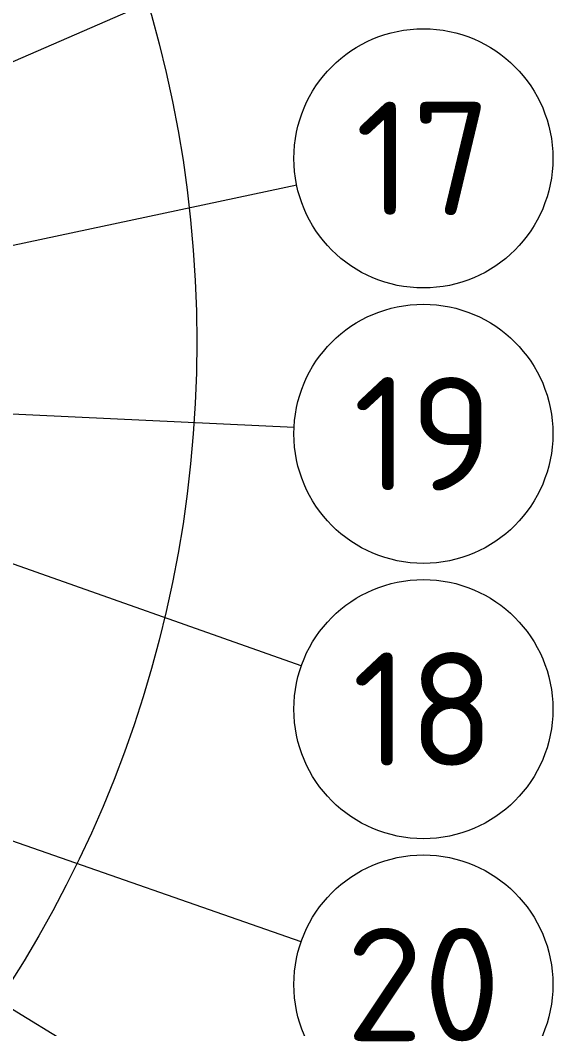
# Model space of a CAD drawing. Header units: millimetres. Extents: x 0 to 2382, y 0 to 420.
# Drawn here: x 1022.04 to 1038.5, y 332.97 to 364.1 of the extents above; entities that cross this region are included whole.
import ezdxf
from ezdxf.enums import TextEntityAlignment as Align

# ---------------------------------------------------------------- set-up
doc = ezdxf.new("R2010")
doc.units = ezdxf.units.MM
doc.layers.add('06-TEXTO', color=7, linetype='CONTINUOUS', lineweight=25)
doc.layers.add('08-FINA', color=5, linetype='CONTINUOUS', lineweight=18)
doc.styles.add('ISO3098', font='isocpeur.ttf')

msp = doc.modelspace()

# ---------------------------------------------------------------- linework, layer by layer
at = {"layer": '08-FINA'}
for p, q in [((1030.832, 366.737), (1002.592, 354.443)), ((1030.587, 359.002), (1002.992, 353.143)), ((1030.504, 351.522), (1002.592, 352.84)), ((1030.728, 344.165), (1009.832, 351.543)), ((1030.723, 335.65), (1002.592, 345.46)), ((1031.083, 327.912), (1002.592, 345.243))]:
    msp.add_line(p, q, dxfattribs=at)
for centre, radius in [((990.667, 354.167), 36.833), ((1034.5, 359.833), 4), ((1034.5, 351.333), 4), ((1034.5, 342.833), 4), ((1034.5, 334.333), 4)]:
    msp.add_circle(centre, radius, dxfattribs=at)

# ---------------------------------------------------------------- texts
at = {"layer": '06-TEXTO', "style": 'ISO3098'}
for s, p in [('17', (1034.5, 359.833)), ('19', (1034.5, 351.333)), ('18', (1034.5, 342.833)), ('20', (1034.5, 334.333))]:
    msp.add_text(s, height=3.5, dxfattribs=at).set_placement(p, align=Align.MIDDLE_CENTER)

doc.saveas('drawing.dxf')
